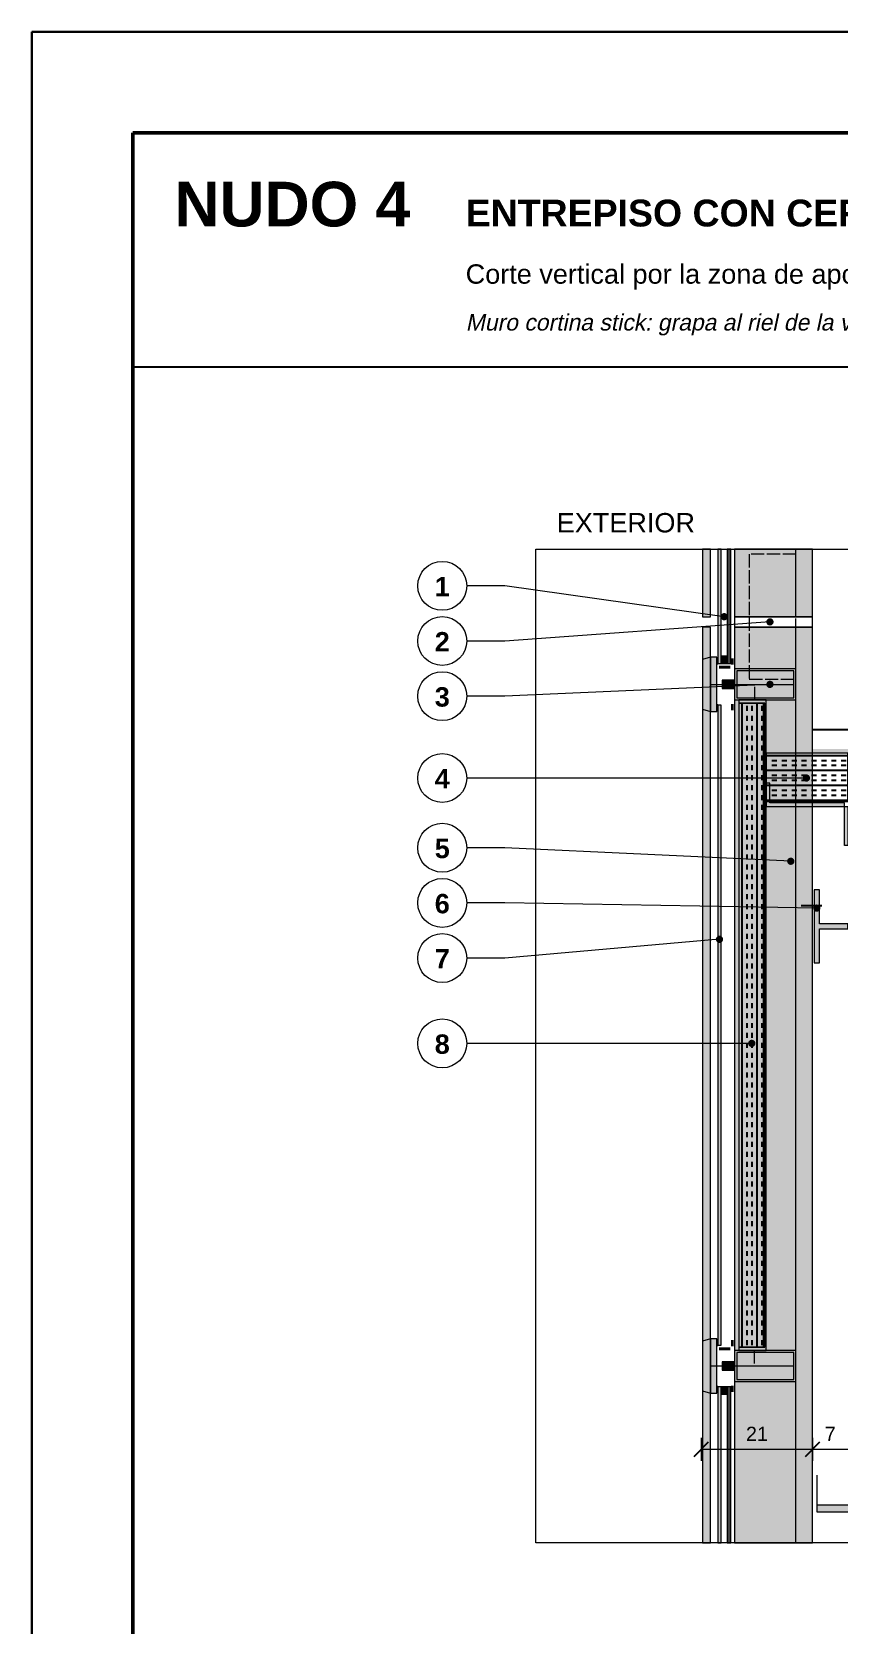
# Model space of a CAD drawing. Header units: millimetres. Extents: x 6 to 4194, y 6 to 5934.
# Drawn here: x 6 to 1558, y 2872 to 5934 of the extents above; entities that cross this region are included whole.
import ezdxf
from ezdxf.enums import TextEntityAlignment as Align

# ---------------------------------------------------------------- set-up
doc = ezdxf.new("R2010")
doc.units = ezdxf.units.MM
doc.header["$LTSCALE"] = 20
doc.linetypes.add('DASHED', pattern=[1.524, 1.27, -0.254])
for name, color, linetype in [('A-ACERO', 250, 'Continuous'), ('A-AISLACION-LANA', 40, 'Continuous'), ('A-ALUMINIO', 253, 'Continuous'), ('A-CONTORNOS', 7, 'Continuous'), ('A-NEOPRENO-SELLADORES', 7, 'Continuous'), ('A-PROYECCION-OCULTO', 8, 'DASHED'), ('A-SELLADOR-INTUMESCENTE', 1, 'Continuous'), ('A-VIDRIO', 4, 'Continuous'), ('A-VISTA', 8, 'Continuous'), ('X-COTAS', 3, 'Continuous'), ('X-MARCO', 7, 'Continuous'), ('X-REFERENCIAS', 1, 'Continuous'), ('X-TEXTOS', 7, 'Continuous')]:
    doc.layers.add(name, color=color, linetype=linetype)
doc.styles.add('ARIAL', font='arial.ttf')
doc.styles.add('ARIAL-B', font='arialbd.ttf')

msp = doc.modelspace()

# ---------------------------------------------------------------- hatches: boundary and pattern name
at = {"layer": 'A-ACERO', "true_color": 0x333333}
h = msp.add_hatch(color=250, dxfattribs=at)
h.dxf.hatch_style = 1
h.paths.add_polyline_path([(1327, 4710), (1349, 4710), (1349, 4716), (1327, 4716)])
at = {"layer": 'A-ACERO', "true_color": 0x3b3b3b}
h = msp.add_hatch(color=250, dxfattribs=at)
h.dxf.hatch_style = 1
h.paths.add_polyline_path([(1365, 3400), (1418, 3400), (1418, 4650), (1365, 4650), (1365, 4644), (1412, 4644), (1412, 3406), (1365, 3406)])
h = msp.add_hatch(color=250, dxfattribs=at)
h.dxf.hatch_style = 1
h.paths.add_polyline_path([(1418, 4490), (1418, 4445), (1575, 4445), (1575, 4370), (1568, 4370), (1568, 4452), (1425, 4452), (1425, 4490)])
h = msp.add_hatch(color=250, dxfattribs=at)
h.dxf.hatch_style = 1
h.paths.add_polyline_path([(1510, 4145), (1520, 4145), (1520, 4210), (1575, 4210), (1575, 4220), (1520, 4220), (1520, 4285), (1510, 4285)])
at = {"layer": 'A-ACERO', "true_color": 0x333333}
h = msp.add_hatch(color=250, dxfattribs=at)
h.dxf.hatch_style = 1
h.paths.add_polyline_path([(1327, 3400), (1349, 3400), (1349, 3406), (1327, 3406)])
at = {"layer": 'A-AISLACION-LANA'}
h = msp.add_hatch(dxfattribs=at)
h.set_pattern_fill('INSUL', color=256, scale=3, angle=90)
h.paths.add_polyline_path([(1365, 3406), (1415, 3406), (1415, 4644), (1365, 4644)])
h = msp.add_hatch(dxfattribs=at)
h.set_pattern_fill('INSUL', color=256, scale=3)
h.paths.add_polyline_path([(1418, 4455), (1575, 4455), (1575, 4548), (1418, 4548)])
at = {"layer": 'A-ALUMINIO', "true_color": 0xb9c0c6}
h = msp.add_hatch(color=9, dxfattribs=at)
h.dxf.hatch_style = 1
h.paths.add_polyline_path([(1295, 4632), (1311, 4628), (1311, 4732), (1295, 4728)])
at = {"layer": 'A-ALUMINIO', "true_color": 0x9aa3ab}
h = msp.add_hatch(color=253, dxfattribs=at)
h.dxf.hatch_style = 1
h.paths.add_polyline_path([(1311, 4628), (1323, 4628), (1323, 4732), (1311, 4732)])
h = msp.add_hatch(color=253, dxfattribs=at)
h.dxf.hatch_style = 1
h.paths.add_polyline_path([(1331, 4720), (1343, 4720), (1343, 4734), (1331, 4734)])
h = msp.add_hatch(color=253, dxfattribs=at)
h.dxf.hatch_style = 1
h.paths.add_polyline_path([(1333, 4672), (1357, 4672), (1357, 4688), (1333, 4688)])
h = msp.add_hatch(color=253, dxfattribs=at)
h.dxf.hatch_style = 1
h.paths.add_polyline_path([(1357, 4650), (1475, 4650), (1475, 4710), (1357, 4710)])
at = {"layer": 'A-ALUMINIO', "true_color": 0xb9c0c6}
h = msp.add_hatch(color=9, dxfattribs=at)
h.dxf.hatch_style = 1
h.paths.add_polyline_path([(1295, 3322), (1311, 3318), (1311, 3422), (1295, 3418)])
at = {"layer": 'A-ALUMINIO', "true_color": 0x9aa3ab}
h = msp.add_hatch(color=253, dxfattribs=at)
h.dxf.hatch_style = 1
h.paths.add_polyline_path([(1311, 3318), (1323, 3318), (1323, 3422), (1311, 3422)])
h = msp.add_hatch(color=253, dxfattribs=at)
h.dxf.hatch_style = 1
h.paths.add_polyline_path([(1357, 3340), (1475, 3340), (1475, 3400), (1357, 3400)])
h = msp.add_hatch(color=253, dxfattribs=at)
h.dxf.hatch_style = 1
h.paths.add_polyline_path([(1333, 3362), (1357, 3362), (1357, 3378), (1333, 3378)])
h = msp.add_hatch(color=253, dxfattribs=at)
h.dxf.hatch_style = 1
h.paths.add_polyline_path([(1331, 3316), (1343, 3316), (1343, 3330), (1331, 3330)])
at = {"layer": 'A-NEOPRENO-SELLADORES', "true_color": 0x111111}
h = msp.add_hatch(color=250, dxfattribs=at)
h.dxf.hatch_style = 1
h.paths.add_polyline_path([(1323, 4718), (1325, 4718), (1325, 4730), (1323, 4730)])
h = msp.add_hatch(color=250, dxfattribs=at)
h.dxf.hatch_style = 1
h.paths.add_polyline_path([(1331, 4720), (1343, 4720), (1343, 4724), (1331, 4724)])
h = msp.add_hatch(color=250, dxfattribs=at)
h.dxf.hatch_style = 1
h.paths.add_polyline_path([(1350, 4718), (1355, 4718), (1355, 4730), (1350, 4730)])
h = msp.add_hatch(color=250, dxfattribs=at)
h.dxf.hatch_style = 1
h.paths.add_polyline_path([(1323, 4630), (1325, 4630), (1325, 4642), (1323, 4642)])
h = msp.add_hatch(color=250, dxfattribs=at)
h.dxf.hatch_style = 1
h.paths.add_polyline_path([(1350, 4630), (1355, 4630), (1355, 4642), (1350, 4642)])
h = msp.add_hatch(color=250, dxfattribs=at)
h.dxf.hatch_style = 1
h.paths.add_polyline_path([(1323, 3408), (1325, 3408), (1325, 3420), (1323, 3420)])
h = msp.add_hatch(color=250, dxfattribs=at)
h.dxf.hatch_style = 1
h.paths.add_polyline_path([(1350, 3408), (1355, 3408), (1355, 3420), (1350, 3420)])
h = msp.add_hatch(color=250, dxfattribs=at)
h.dxf.hatch_style = 1
h.paths.add_polyline_path([(1323, 3320), (1325, 3320), (1325, 3332), (1323, 3332)])
h = msp.add_hatch(color=250, dxfattribs=at)
h.dxf.hatch_style = 1
h.paths.add_polyline_path([(1331, 3326), (1343, 3326), (1343, 3330), (1331, 3330)])
h = msp.add_hatch(color=250, dxfattribs=at)
h.dxf.hatch_style = 1
h.paths.add_polyline_path([(1350, 3320), (1355, 3320), (1355, 3332), (1350, 3332)])
at = {"layer": 'A-SELLADOR-INTUMESCENTE', "true_color": 0xc0392b}
h = msp.add_hatch(color=22, dxfattribs=at)
h.dxf.hatch_style = 1
h.paths.add_polyline_path([(1418, 4548), (1575, 4548), (1575, 4556), (1418, 4556)])
at = {"layer": 'A-VIDRIO', "true_color": 0xbfe3f0}
h = msp.add_hatch(color=254, dxfattribs=at)
h.dxf.hatch_style = 1
h.paths.add_polyline_path([(1325, 4940), (1325, 4720), (1331, 4720), (1331, 4940)])
h = msp.add_hatch(color=254, dxfattribs=at)
h.dxf.hatch_style = 1
h.paths.add_polyline_path([(1343, 4940), (1343, 4720), (1350, 4720), (1350, 4940)])
at = {"layer": 'A-VIDRIO', "true_color": 0x6f8796}
h = msp.add_hatch(color=252, dxfattribs=at)
h.dxf.hatch_style = 1
h.paths.add_polyline_path([(1325, 3410), (1331, 3410), (1331, 4640), (1325, 4640)])
at = {"layer": 'A-VIDRIO', "true_color": 0xbfe3f0}
h = msp.add_hatch(color=254, dxfattribs=at)
h.dxf.hatch_style = 1
h.paths.add_polyline_path([(1325, 3030), (1331, 3030), (1331, 3330), (1325, 3330)])
h = msp.add_hatch(color=254, dxfattribs=at)
h.dxf.hatch_style = 1
h.paths.add_polyline_path([(1343, 3030), (1350, 3030), (1350, 3330), (1343, 3330)])
at = {"layer": 'A-VISTA', "true_color": 0xe9ecee}
h = msp.add_hatch(color=7, dxfattribs=at)
h.dxf.hatch_style = 1
h.paths.add_polyline_path([(1295, 4940), (1295, 4810), (1311, 4810), (1311, 4940)])
at = {"layer": 'A-VISTA', "true_color": 0xe3e7ea}
h = msp.add_hatch(color=254, dxfattribs=at)
h.dxf.hatch_style = 1
h.paths.add_polyline_path([(1357, 4940), (1357, 4810), (1507, 4810), (1507, 4940)])
at = {"layer": 'A-VISTA', "true_color": 0xe9ecee}
h = msp.add_hatch(color=7, dxfattribs=at)
h.dxf.hatch_style = 1
h.paths.add_polyline_path([(1295, 3030), (1311, 3030), (1311, 4790), (1295, 4790)])
at = {"layer": 'A-VISTA', "true_color": 0xe3e7ea}
h = msp.add_hatch(color=254, dxfattribs=at)
h.dxf.hatch_style = 1
h.paths.add_polyline_path([(1357, 3030), (1507, 3030), (1507, 4790), (1357, 4790)])
at = {"layer": 'A-VISTA', "true_color": 0xf2f2f2}
h = msp.add_hatch(color=7, dxfattribs=at)
h.dxf.hatch_style = 1
h.paths.add_polyline_path([(1515, 3090), (3225, 3090), (3225, 3102.5), (1515, 3102.5)])
at = {"layer": 'X-REFERENCIAS'}
h = msp.add_hatch(color=7, dxfattribs=at)
h.dxf.hatch_style = 1
h.paths.add_polyline_path([(1344, 4810), (1343.7, 4812.2), (1342.7, 4814.1), (1341.1, 4815.7), (1339.2, 4816.7), (1337, 4817), (1334.8, 4816.7), (1332.9, 4815.7), (1331.3, 4814.1), (1330.3, 4812.2), (1330, 4810), (1330.3, 4807.8), (1331.3, 4805.9), (1332.9, 4804.3), (1334.8, 4803.3), (1337, 4803), (1339.2, 4803.3), (1341.1, 4804.3), (1342.7, 4805.9), (1343.7, 4807.8)])
h = msp.add_hatch(color=7, dxfattribs=at)
h.dxf.hatch_style = 1
h.paths.add_polyline_path([(1432, 4800), (1431.7, 4802.2), (1430.7, 4804.1), (1429.1, 4805.7), (1427.2, 4806.7), (1425, 4807), (1422.8, 4806.7), (1420.9, 4805.7), (1419.3, 4804.1), (1418.3, 4802.2), (1418, 4800), (1418.3, 4797.8), (1419.3, 4795.9), (1420.9, 4794.3), (1422.8, 4793.3), (1425, 4793), (1427.2, 4793.3), (1429.1, 4794.3), (1430.7, 4795.9), (1431.7, 4797.8)])
h = msp.add_hatch(color=7, dxfattribs=at)
h.dxf.hatch_style = 1
h.paths.add_polyline_path([(1432, 4680), (1431.7, 4682.2), (1430.7, 4684.1), (1429.1, 4685.7), (1427.2, 4686.7), (1425, 4687), (1422.8, 4686.7), (1420.9, 4685.7), (1419.3, 4684.1), (1418.3, 4682.2), (1418, 4680), (1418.3, 4677.8), (1419.3, 4675.9), (1420.9, 4674.3), (1422.8, 4673.3), (1425, 4673), (1427.2, 4673.3), (1429.1, 4674.3), (1430.7, 4675.9), (1431.7, 4677.8)])
h = msp.add_hatch(color=7, dxfattribs=at)
h.dxf.hatch_style = 1
h.paths.add_polyline_path([(1502, 4500), (1501.7, 4502.2), (1500.7, 4504.1), (1499.1, 4505.7), (1497.2, 4506.7), (1495, 4507), (1492.8, 4506.7), (1490.9, 4505.7), (1489.3, 4504.1), (1488.3, 4502.2), (1488, 4500), (1488.3, 4497.8), (1489.3, 4495.9), (1490.9, 4494.3), (1492.8, 4493.3), (1495, 4493), (1497.2, 4493.3), (1499.1, 4494.3), (1500.7, 4495.9), (1501.7, 4497.8)])
h = msp.add_hatch(color=7, dxfattribs=at)
h.dxf.hatch_style = 1
h.paths.add_polyline_path([(1472, 4340), (1471.7, 4342.2), (1470.7, 4344.1), (1469.1, 4345.7), (1467.2, 4346.7), (1465, 4347), (1462.8, 4346.7), (1460.9, 4345.7), (1459.3, 4344.1), (1458.3, 4342.2), (1458, 4340), (1458.3, 4337.8), (1459.3, 4335.9), (1460.9, 4334.3), (1462.8, 4333.3), (1465, 4333), (1467.2, 4333.3), (1469.1, 4334.3), (1470.7, 4335.9), (1471.7, 4337.8)])
h = msp.add_hatch(color=7, dxfattribs=at)
h.dxf.hatch_style = 1
h.paths.add_polyline_path([(1522, 4250), (1521.7, 4252.2), (1520.7, 4254.1), (1519.1, 4255.7), (1517.2, 4256.7), (1515, 4257), (1512.8, 4256.7), (1510.9, 4255.7), (1509.3, 4254.1), (1508.3, 4252.2), (1508, 4250), (1508.3, 4247.8), (1509.3, 4245.9), (1510.9, 4244.3), (1512.8, 4243.3), (1515, 4243), (1517.2, 4243.3), (1519.1, 4244.3), (1520.7, 4245.9), (1521.7, 4247.8)])
h = msp.add_hatch(color=7, dxfattribs=at)
h.dxf.hatch_style = 1
h.paths.add_polyline_path([(1335, 4190), (1334.7, 4192.2), (1333.7, 4194.1), (1332.1, 4195.7), (1330.2, 4196.7), (1328, 4197), (1325.8, 4196.7), (1323.9, 4195.7), (1322.3, 4194.1), (1321.3, 4192.2), (1321, 4190), (1321.3, 4187.8), (1322.3, 4185.9), (1323.9, 4184.3), (1325.8, 4183.3), (1328, 4183), (1330.2, 4183.3), (1332.1, 4184.3), (1333.7, 4185.9), (1334.7, 4187.8)])
h = msp.add_hatch(color=7, dxfattribs=at)
h.dxf.hatch_style = 1
h.paths.add_polyline_path([(1397, 3990), (1396.7, 3992.2), (1395.7, 3994.1), (1394.1, 3995.7), (1392.2, 3996.7), (1390, 3997), (1387.8, 3996.7), (1385.9, 3995.7), (1384.3, 3994.1), (1383.3, 3992.2), (1383, 3990), (1383.3, 3987.8), (1384.3, 3985.9), (1385.9, 3984.3), (1387.8, 3983.3), (1390, 3983), (1392.2, 3983.3), (1394.1, 3984.3), (1395.7, 3985.9), (1396.7, 3987.8)])

# ---------------------------------------------------------------- linework, layer by layer
at = {"layer": 'A-CONTORNOS', "lineweight": 18}
for points in [[(1325, 4940), (1325, 4720), (1331, 4720), (1331, 4940)], [(1343, 4940), (1343, 4720), (1350, 4720), (1350, 4940)], [(1357, 4650), (1475, 4650), (1475, 4710), (1357, 4710)], [(1325, 3410), (1331, 3410), (1331, 4640), (1325, 4640)], [(1365, 3406), (1415, 3406), (1415, 4644), (1365, 4644)], [(1418, 4455), (1575, 4455), (1575, 4548), (1418, 4548)], [(1357, 3340), (1475, 3340), (1475, 3400), (1357, 3400)], [(1325, 3030), (1331, 3030), (1331, 3330), (1325, 3330)], [(1343, 3030), (1350, 3030), (1350, 3330), (1343, 3330)], [(1515, 3090), (3225, 3090), (3225, 3102.5), (1515, 3102.5)]]:
    msp.add_lwpolyline(points, close=True, dxfattribs=at)
at = {"layer": 'A-CONTORNOS', "lineweight": 13}
for points in [[(1346.5, 4720), (1346.5, 4940)], [(1475, 4810), (1475, 4940)], [(1475, 3030), (1475, 4790)], [(1311, 4680), (1395, 4680)], [(1361, 4680), (1471, 4680)], [(1395, 4675), (1395, 4650)], [(1395, 3375), (1395, 3400)], [(1311, 3370), (1395, 3370)], [(1361, 3370), (1471, 3370)], [(1346.5, 3030), (1346.5, 3330)]]:
    msp.add_lwpolyline(points, dxfattribs=at)
for points in [[(1295, 4632), (1311, 4628), (1311, 4732), (1295, 4728)], [(1311, 4628), (1323, 4628), (1323, 4732), (1311, 4732)], [(1331, 4720), (1343, 4720), (1343, 4734), (1331, 4734)], [(1333, 4672), (1357, 4672), (1357, 4688), (1333, 4688)], [(1361, 4654), (1471, 4654), (1471, 4706), (1361, 4706)], [(1365, 3400), (1418, 3400), (1418, 4650), (1365, 4650), (1365, 4644), (1412, 4644), (1412, 3406), (1365, 3406)], [(1418, 4490), (1418, 4445), (1575, 4445), (1575, 4370), (1568, 4370), (1568, 4452), (1425, 4452), (1425, 4490)], [(1510, 4145), (1520, 4145), (1520, 4210), (1575, 4210), (1575, 4220), (1520, 4220), (1520, 4285), (1510, 4285)], [(1295, 3322), (1311, 3318), (1311, 3422), (1295, 3418)], [(1311, 3318), (1323, 3318), (1323, 3422), (1311, 3422)], [(1333, 3362), (1357, 3362), (1357, 3378), (1333, 3378)], [(1361, 3344), (1471, 3344), (1471, 3396), (1361, 3396)], [(1331, 3316), (1343, 3316), (1343, 3330), (1331, 3330)]]:
    msp.add_lwpolyline(points, close=True, dxfattribs=at)
at = {"layer": 'A-CONTORNOS', "lineweight": 25}
for points in [[(1507, 4593), (1655, 4593)], [(1485, 4255), (1525, 4255)]]:
    msp.add_lwpolyline(points, dxfattribs=at)
at = {"layer": 'A-CONTORNOS', "lineweight": 18}
msp.add_lwpolyline([(1515, 3160), (1515, 3090), (1555, 3090)], dxfattribs=at)
at = {"layer": 'A-PROYECCION-OCULTO', "lineweight": 13}
msp.add_lwpolyline([(1385, 4690), (1475, 4690), (1475, 4930), (1385, 4930)], close=True, dxfattribs=at)
at = {"layer": 'A-VISTA', "lineweight": 13}
for points in [[(1295, 4940), (1295, 4810), (1311, 4810), (1311, 4940)], [(1357, 4940), (1357, 4810), (1507, 4810), (1507, 4940)], [(1357, 4790), (1507, 4790), (1507, 4810), (1357, 4810)], [(1295, 3030), (1311, 3030), (1311, 4790), (1295, 4790)], [(1357, 3030), (1507, 3030), (1507, 4790), (1357, 4790)]]:
    msp.add_lwpolyline(points, close=True, dxfattribs=at)
at = {"layer": 'X-COTAS', "lineweight": 25}
for points in [[(1279, 3196), (1307, 3224)], [(1493, 3196), (1521, 3224)], [(1493, 3196), (1521, 3224)]]:
    msp.add_lwpolyline(points, dxfattribs=at)
at = {"layer": 'X-COTAS', "lineweight": 13}
for points in [[(1293, 3232), (1293, 3188)], [(1507, 3232), (1507, 3188)], [(1507, 3232), (1507, 3188)], [(1293, 3210), (1507, 3210)], [(1507, 3210), (1575, 3210)]]:
    msp.add_lwpolyline(points, dxfattribs=at)
at = {"layer": 'X-MARCO', "lineweight": 30}
msp.add_lwpolyline([(6, 5934), (4194, 5934), (4194, 6), (6, 6)], close=True, dxfattribs=at)
at = {"layer": 'X-MARCO', "lineweight": 50}
msp.add_lwpolyline([(200, 5740), (4000, 5740), (4000, 200), (200, 200)], close=True, dxfattribs=at)
at = {"layer": 'X-REFERENCIAS', "lineweight": 13}
for points in [[(1337, 4810), (915, 4869.3), (842, 4869.3)], [(1425, 4800), (915, 4763.3), (842, 4763.3)], [(1425, 4680), (915, 4657.3), (842, 4657.3)], [(1495, 4500), (915, 4500), (842, 4500)], [(1465, 4340), (915, 4366), (842, 4366)], [(1515, 4250), (915, 4260), (842, 4260)], [(1328, 4190), (915, 4154), (842, 4154)], [(1390, 3990), (915, 3990), (842, 3990)]]:
    msp.add_lwpolyline(points, dxfattribs=at)
at = {"layer": 'X-REFERENCIAS', "lineweight": 18}
for centre in [(795, 4869.3), (795, 4763.3), (795, 4657.3), (795, 4500), (795, 4366), (795, 4260), (795, 4154), (795, 3990)]:
    msp.add_circle(centre, 47, dxfattribs=at)
at = {"layer": 'X-TEXTOS', "lineweight": 25}
msp.add_lwpolyline([(200, 5290), (4000, 5290)], dxfattribs=at)
at = {"layer": 'X-TEXTOS', "lineweight": 13}
msp.add_lwpolyline([(975, 4940), (3225, 4940), (3225, 3030), (975, 3030)], close=True, dxfattribs=at)

# ---------------------------------------------------------------- texts
at = {"layer": 'X-COTAS', "style": 'ARIAL'}
for s, height, p in [('21', 27.21, (1400, 3226)), ('7', 27.2, (1541, 3226))]:
    msp.add_text(s, height=height, dxfattribs=at).set_placement(p, align=Align.CENTER)
at = {"layer": 'X-REFERENCIAS', "style": 'ARIAL-B'}
for s, p in [('1', (795, 4849.3)), ('2', (795, 4743.3)), ('3', (795, 4637.3)), ('4', (795, 4480)), ('5', (795, 4346)), ('6', (795, 4240)), ('7', (795, 4134)), ('8', (795, 3970))]:
    msp.add_text(s, height=37.2, dxfattribs=at).set_placement(p, align=Align.CENTER)
at = {"layer": 'X-TEXTOS'}
for s, height, style, p in [('NUDO 4', 85.92, 'ARIAL-B', (280, 5560)), ('ENTREPISO CON CERRAMIENTO EXTERIOR VIDRIADO', 51.552, 'ARIAL-B', (840, 5560)), ('Corte vertical por la zona de apoyo de la viga VL · ESCALA 1:20', 37.232, 'ARIAL', (840, 5450)), ('EXTERIOR', 37.23, 'ARIAL', (1015, 4972))]:
    msp.add_text(s, height=height, dxfattribs=dict(at, style=style)).set_placement(p)
at = {"layer": 'X-TEXTOS', "style": 'ARIAL', "oblique": 12}
msp.add_text('Muro cortina stick: grapa al riel de la viga L, junta de dilatación y barrera cortafuego en el frente de losa', height=31.504, dxfattribs=at).set_placement((840, 5360))

doc.saveas('drawing.dxf')
